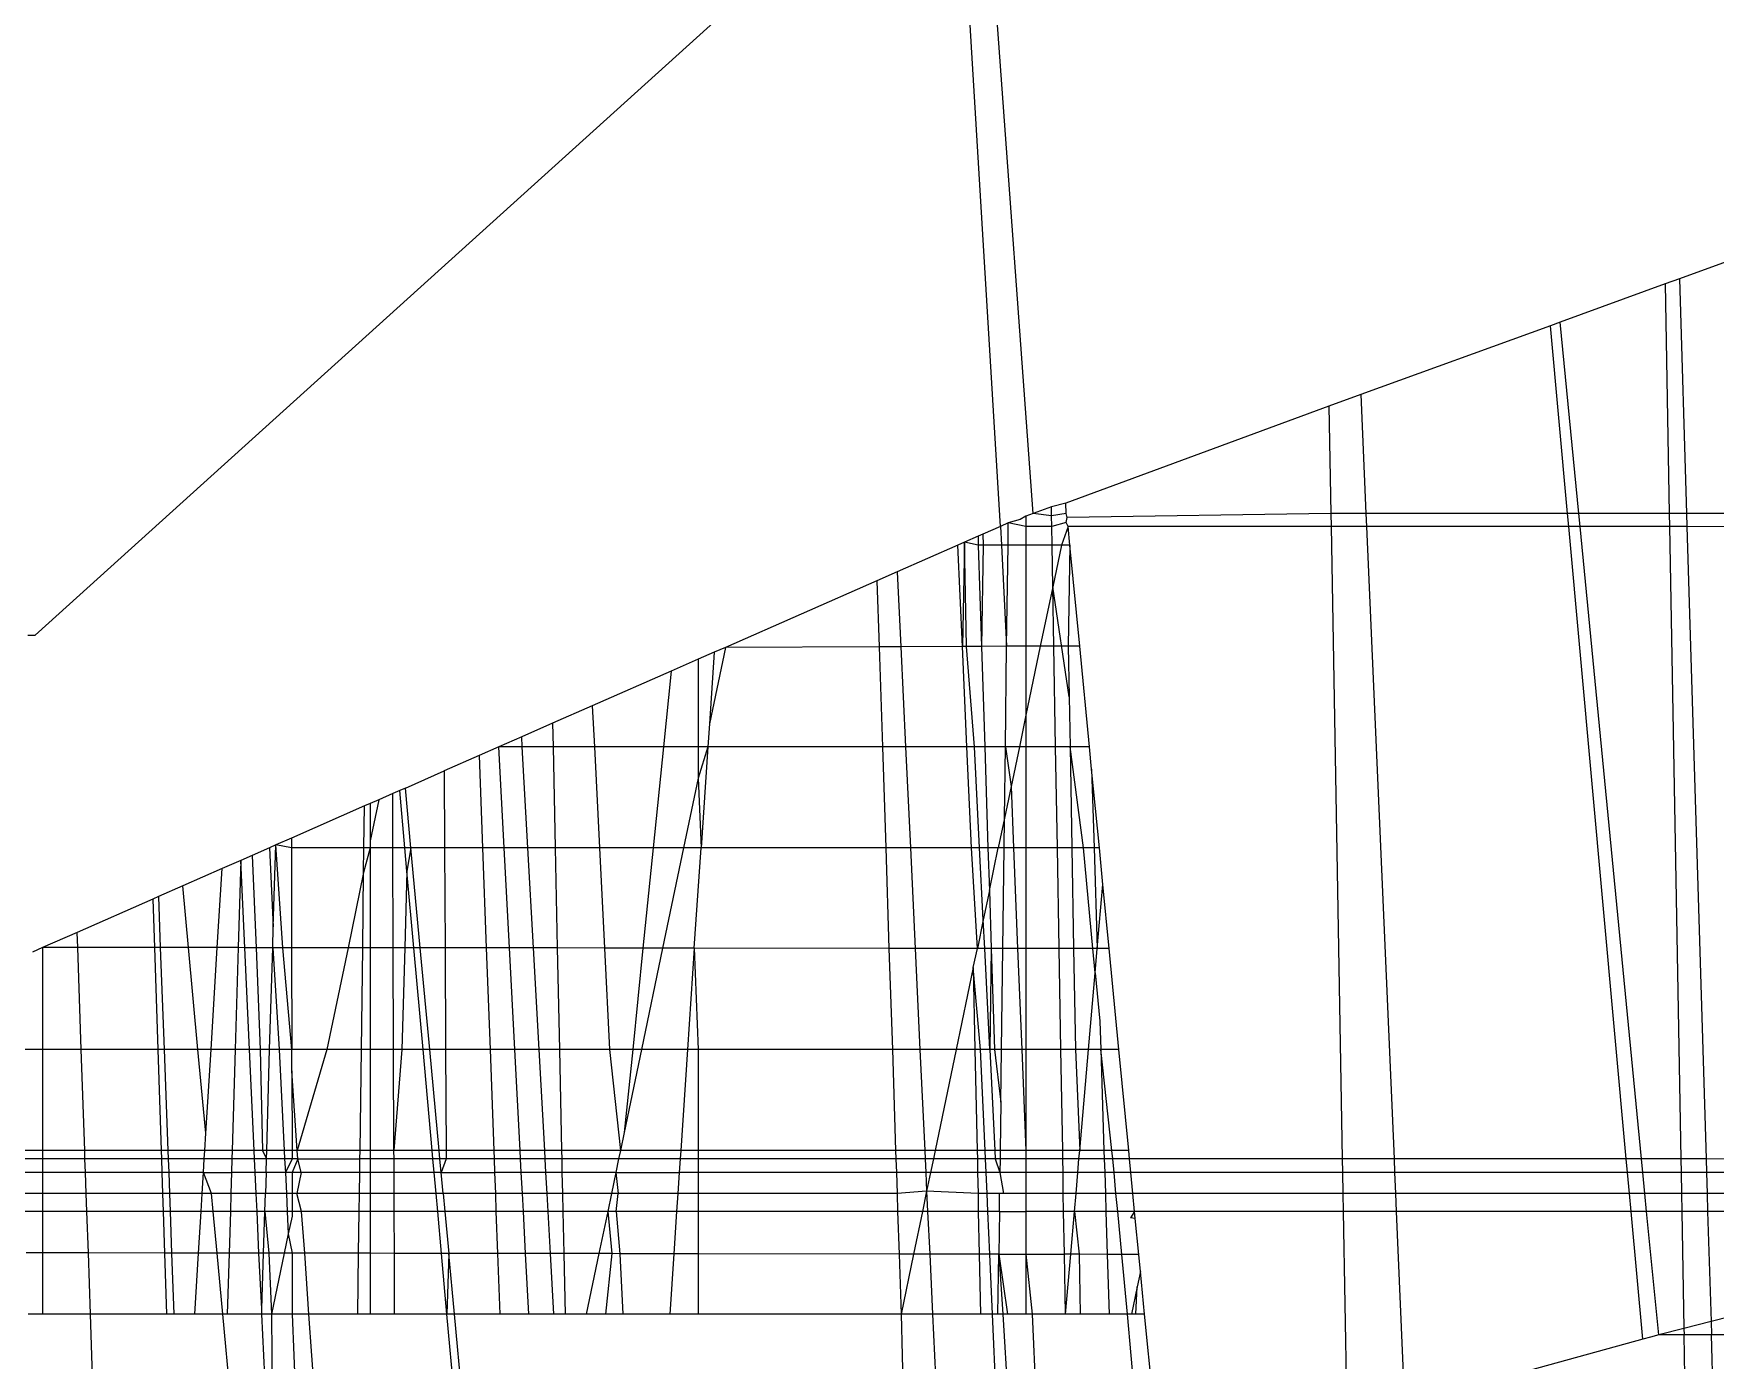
# Model space of a CAD drawing. Extents: x -24961 to 905641, y -154323 to 635957.
# Drawn here: x 437936.85 to 437947.3, y -143408.18 to -143399.94 of the extents above; entities that cross this region are included whole.
import ezdxf

# ---------------------------------------------------------------- set-up
doc = ezdxf.new("R2010")
doc.units = 0
doc.header["$LTSCALE"] = 1000
doc.header["$MEASUREMENT"] = 0

msp = doc.modelspace()

# ---------------------------------------------------------------- linework, layer by layer
for p, q in [((437943.061, -143402.924), (437941.863, -143386.573)), ((437942.858, -143403.004), (437941.863, -143386.573)), ((437936.862, -143403.679), (437942.319, -143398.748)), ((437948.738, -143400.862), (437947.075, -143401.466)), ((437946.986, -143401.498), (437946.334, -143401.735)), ((437947.075, -143401.466), (437946.986, -143401.498)), ((437946.986, -143401.498), (437947.012, -143402.924)), ((437947.075, -143401.466), (437947.119, -143402.924)), ((437946.334, -143401.735), (437946.274, -143401.757)), ((437946.45, -143402.924), (437946.334, -143401.735)), ((437946.274, -143401.757), (437945.095, -143402.185)), ((437946.38, -143402.924), (437946.274, -143401.757)), ((437944.897, -143402.257), (437943.264, -143402.86)), ((437945.095, -143402.185), (437944.897, -143402.257)), ((437944.897, -143402.257), (437944.909, -143402.924)), ((437945.095, -143402.185), (437945.127, -143402.924)), ((437943.174, -143402.883), (437943.061, -143402.924)), ((437943.264, -143402.86), (437943.174, -143402.883)), ((437943.175, -143402.937), (437943.174, -143402.883)), ((437943.265, -143402.924), (437943.264, -143402.86)), ((437942.906, -143402.982), (437942.858, -143403.004)), ((437942.905, -143403.12), (437942.906, -143402.982)), ((437942.979, -143402.96), (437942.906, -143402.982)), ((437943.016, -143403.004), (437942.906, -143402.982)), ((437943.016, -143402.94), (437942.979, -143402.96)), ((437943.061, -143402.924), (437943.016, -143402.94)), ((437943.016, -143402.94), (437943.016, -143403.004)), ((437943.175, -143402.937), (437943.061, -143402.924)), ((437943.265, -143402.924), (437943.175, -143402.937)), ((437943.176, -143403.004), (437943.175, -143402.937)), ((437943.266, -143402.979), (437943.176, -143403.004)), ((437943.272, -143402.948), (437943.265, -143402.924)), ((437943.266, -143402.979), (437943.272, -143402.948)), ((437943.278, -143403.004), (437943.266, -143402.979)), ((437944.909, -143402.924), (437943.272, -143402.948)), ((437944.909, -143402.924), (437944.911, -143403.004)), ((437945.127, -143402.924), (437944.909, -143402.924)), ((437946.38, -143402.924), (437945.127, -143402.924)), ((437945.127, -143402.924), (437945.131, -143403.004)), ((437946.387, -143403.004), (437946.38, -143402.924)), ((437946.45, -143402.924), (437946.38, -143402.924)), ((437946.458, -143403.004), (437946.45, -143402.924)), ((437947.012, -143402.924), (437946.45, -143402.924)), ((437947.119, -143402.924), (437947.012, -143402.924)), ((437947.012, -143402.924), (437947.013, -143403.004)), ((437950.807, -143402.924), (437947.119, -143402.924)), ((437947.119, -143402.924), (437947.121, -143403.004)), ((437942.634, -143403.102), (437942.593, -143403.12)), ((437942.634, -143403.102), (437942.621, -143403.749)), ((437942.718, -143403.065), (437942.634, -143403.102)), ((437942.72, -143403.12), (437942.634, -143403.102)), ((437942.647, -143403.749), (437942.634, -143403.102)), ((437942.748, -143403.052), (437942.718, -143403.065)), ((437942.718, -143403.065), (437942.72, -143403.12)), ((437942.858, -143403.004), (437942.748, -143403.052)), ((437942.748, -143403.052), (437942.75, -143403.12)), ((437942.858, -143403.004), (437942.863, -143403.12)), ((437943.176, -143403.004), (437943.016, -143403.004)), ((437943.016, -143403.004), (437943.016, -143403.12)), ((437943.178, -143403.12), (437943.176, -143403.004)), ((437943.278, -143403.004), (437943.236, -143403.12)), ((437944.911, -143403.004), (437943.278, -143403.004)), ((437943.289, -143403.12), (437943.278, -143403.004)), ((437944.911, -143403.004), (437944.981, -143406.932)), ((437945.131, -143403.004), (437944.911, -143403.004)), ((437945.131, -143403.004), (437945.302, -143406.932)), ((437946.387, -143403.004), (437945.131, -143403.004)), ((437946.745, -143406.932), (437946.387, -143403.004)), ((437946.458, -143403.004), (437946.387, -143403.004)), ((437946.84, -143406.932), (437946.458, -143403.004)), ((437947.013, -143403.004), (437946.458, -143403.004)), ((437947.013, -143403.004), (437947.084, -143406.932)), ((437947.121, -143403.004), (437947.013, -143403.004)), ((437947.121, -143403.004), (437947.24, -143406.932)), ((437951.575, -143403.04), (437947.121, -143403.004)), ((437942.593, -143403.12), (437942.216, -143403.286)), ((437942.621, -143403.749), (437942.593, -143403.12)), ((437942.75, -143403.12), (437942.72, -143403.12)), ((437942.72, -143403.12), (437942.74, -143403.749)), ((437942.75, -143403.12), (437942.74, -143403.749)), ((437942.863, -143403.12), (437942.75, -143403.12)), ((437942.905, -143403.12), (437942.863, -143403.12)), ((437942.863, -143403.12), (437942.896, -143403.748)), ((437942.896, -143403.748), (437942.905, -143403.12)), ((437943.016, -143403.12), (437942.905, -143403.12)), ((437943.178, -143403.12), (437943.016, -143403.12)), ((437943.016, -143403.12), (437943.016, -143403.748)), ((437943.236, -143403.12), (437943.178, -143403.12)), ((437943.182, -143403.378), (437943.178, -143403.12)), ((437943.236, -143403.12), (437943.182, -143403.378)), ((437943.289, -143403.12), (437943.236, -143403.12)), ((437943.289, -143403.12), (437943.279, -143403.747)), ((437943.35, -143403.747), (437943.289, -143403.12)), ((437942.216, -143403.286), (437942.09, -143403.341)), ((437942.216, -143403.286), (437942.239, -143403.751)), ((437942.09, -143403.341), (437941.149, -143403.755)), ((437942.09, -143403.341), (437942.104, -143403.751)), ((437943.182, -143403.378), (437943.105, -143403.748)), ((437943.189, -143403.747), (437943.182, -143403.378)), ((437943.285, -143404.062), (437943.182, -143403.378)), ((437936.817, -143403.679), (437936.862, -143403.679)), ((437940.98, -143403.829), (437940.812, -143403.903)), ((437941.08, -143403.785), (437940.98, -143403.829)), ((437940.98, -143403.829), (437940.98, -143404.373)), ((437941.149, -143403.755), (437941.05, -143404.229)), ((437941.08, -143403.785), (437941.05, -143404.229)), ((437941.149, -143403.755), (437941.08, -143403.785)), ((437942.104, -143403.751), (437941.149, -143403.755)), ((437942.239, -143403.751), (437942.104, -143403.751)), ((437942.104, -143403.751), (437942.124, -143404.373)), ((437942.621, -143403.749), (437942.239, -143403.751)), ((437942.239, -143403.751), (437942.268, -143404.373)), ((437942.647, -143403.749), (437942.621, -143403.749)), ((437942.649, -143404.373), (437942.621, -143403.749)), ((437942.74, -143403.749), (437942.647, -143403.749)), ((437942.697, -143404.373), (437942.647, -143403.749)), ((437942.896, -143403.748), (437942.74, -143403.749)), ((437942.74, -143403.749), (437942.76, -143404.373)), ((437942.888, -143404.373), (437942.896, -143403.748)), ((437943.016, -143403.748), (437942.896, -143403.748)), ((437943.105, -143403.748), (437943.016, -143403.748)), ((437943.016, -143403.748), (437943.016, -143404.176)), ((437943.105, -143403.748), (437943.016, -143404.176)), ((437943.189, -143403.747), (437943.105, -143403.748)), ((437943.279, -143403.747), (437943.189, -143403.747)), ((437943.2, -143404.373), (437943.189, -143403.747)), ((437943.35, -143403.747), (437943.279, -143403.747)), ((437943.279, -143403.747), (437943.285, -143404.062)), ((437943.411, -143404.373), (437943.35, -143403.747)), ((437940.812, -143403.903), (437940.322, -143404.118)), ((437940.812, -143403.903), (437940.764, -143404.373)), ((437940.322, -143404.118), (437940.076, -143404.226)), ((437940.322, -143404.118), (437940.335, -143404.373)), ((437943.285, -143404.062), (437943.29, -143404.373)), ((437940.076, -143404.226), (437939.884, -143404.311)), ((437940.076, -143404.226), (437940.079, -143404.373)), ((437941.05, -143404.229), (437941.04, -143404.373)), ((437943.016, -143404.176), (437942.975, -143404.373)), ((437943.016, -143404.176), (437943.016, -143404.373)), ((437939.884, -143404.311), (437939.742, -143404.373)), ((437939.887, -143404.373), (437939.884, -143404.311)), ((437939.619, -143404.427), (437939.403, -143404.522)), ((437939.742, -143404.373), (437939.619, -143404.427)), ((437939.619, -143404.427), (437939.64, -143405)), ((437939.887, -143404.373), (437939.742, -143404.373)), ((437939.775, -143405), (437939.742, -143404.373)), ((437940.079, -143404.373), (437939.887, -143404.373)), ((437939.922, -143405), (437939.887, -143404.373)), ((437940.335, -143404.373), (437940.079, -143404.373)), ((437940.079, -143404.373), (437940.092, -143405)), ((437940.764, -143404.373), (437940.335, -143404.373)), ((437940.335, -143404.373), (437940.367, -143405)), ((437940.764, -143404.373), (437940.701, -143405)), ((437940.98, -143404.373), (437940.764, -143404.373)), ((437941.04, -143404.373), (437940.98, -143404.373)), ((437941.04, -143404.373), (437940.98, -143404.567)), ((437940.98, -143404.373), (437940.98, -143404.567)), ((437941.04, -143404.373), (437940.998, -143405)), ((437942.124, -143404.373), (437941.04, -143404.373)), ((437942.124, -143404.373), (437942.145, -143405)), ((437942.268, -143404.373), (437942.124, -143404.373)), ((437942.649, -143404.373), (437942.268, -143404.373)), ((437942.268, -143404.373), (437942.298, -143405)), ((437942.697, -143404.373), (437942.649, -143404.373)), ((437942.677, -143405), (437942.649, -143404.373)), ((437942.728, -143405), (437942.697, -143404.373)), ((437942.76, -143404.373), (437942.697, -143404.373)), ((437942.76, -143404.373), (437942.78, -143405)), ((437942.888, -143404.373), (437942.76, -143404.373)), ((437942.882, -143404.816), (437942.888, -143404.373)), ((437942.888, -143404.373), (437942.924, -143404.619)), ((437942.975, -143404.373), (437942.888, -143404.373)), ((437942.975, -143404.373), (437942.924, -143404.619)), ((437943.016, -143404.373), (437942.975, -143404.373)), ((437943.2, -143404.373), (437943.016, -143404.373)), ((437943.016, -143404.373), (437943.016, -143405)), ((437943.211, -143405), (437943.2, -143404.373)), ((437943.29, -143404.373), (437943.2, -143404.373)), ((437943.411, -143404.373), (437943.29, -143404.373)), ((437943.29, -143404.373), (437943.301, -143405)), ((437943.373, -143405), (437943.29, -143404.373)), ((437943.424, -143404.512), (437943.411, -143404.373)), ((437939.161, -143404.629), (437939.403, -143404.522)), ((437939.403, -143404.522), (437939.405, -143405)), ((437940.98, -143404.567), (437940.889, -143405)), ((437940.98, -143404.567), (437940.998, -143405)), ((437943.424, -143404.512), (437943.44, -143405)), ((437943.472, -143405), (437943.424, -143404.512)), ((437939.083, -143404.663), (437938.997, -143404.701)), ((437939.126, -143404.644), (437939.083, -143404.663)), ((437939.084, -143405), (437939.083, -143404.663)), ((437939.161, -143404.629), (437939.126, -143404.644)), ((437939.158, -143405), (437939.126, -143404.644)), ((437939.196, -143405), (437939.161, -143404.629)), ((437942.924, -143404.619), (437942.882, -143404.816)), ((437942.924, -143404.619), (437942.939, -143405)), ((437938.908, -143404.74), (437938.453, -143404.94)), ((437938.904, -143405), (437938.908, -143404.74)), ((437938.943, -143404.724), (437938.908, -143404.74)), ((437938.997, -143404.701), (437938.943, -143404.724)), ((437938.997, -143404.701), (437938.943, -143404.957)), ((437938.943, -143404.724), (437938.943, -143404.957)), ((437942.882, -143404.816), (437942.844, -143405)), ((437942.88, -143405), (437942.882, -143404.816)), ((437938.356, -143404.982), (437938.317, -143405)), ((437938.341, -143405.491), (437938.356, -143404.982)), ((437938.453, -143404.94), (437938.356, -143404.982)), ((437938.453, -143405), (437938.356, -143404.982)), ((437938.401, -143405.621), (437938.356, -143404.982)), ((437938.453, -143404.94), (437938.453, -143405)), ((437938.943, -143404.957), (437938.943, -143405)), ((437938.139, -143405.078), (437938.023, -143405.129)), ((437938.139, -143405.078), (437938.123, -143405.62)), ((437938.209, -143405.047), (437938.139, -143405.078)), ((437938.164, -143405.621), (437938.139, -143405.078)), ((437938.317, -143405), (437938.209, -143405.047)), ((437938.209, -143405.047), (437938.234, -143405.621)), ((437938.317, -143405), (437938.341, -143405.491)), ((437938.904, -143405), (437938.453, -143405)), ((437938.453, -143405), (437938.454, -143405.621)), ((437938.902, -143405.154), (437938.904, -143405)), ((437938.943, -143405), (437938.902, -143405.154)), ((437938.943, -143405), (437938.904, -143405)), ((437939.084, -143405), (437938.943, -143405)), ((437938.943, -143405), (437938.943, -143405.621)), ((437939.086, -143405.621), (437939.084, -143405)), ((437939.158, -143405), (437939.084, -143405)), ((437939.171, -143405.145), (437939.158, -143405)), ((437939.196, -143405), (437939.158, -143405)), ((437939.196, -143405), (437939.171, -143405.145)), ((437939.254, -143405.622), (437939.196, -143405)), ((437939.405, -143405), (437939.196, -143405)), ((437939.405, -143405), (437939.408, -143405.622)), ((437939.64, -143405), (437939.405, -143405)), ((437939.64, -143405), (437939.663, -143405.622)), ((437939.775, -143405), (437939.64, -143405)), ((437939.808, -143405.622), (437939.775, -143405)), ((437939.922, -143405), (437939.775, -143405)), ((437939.957, -143405.622), (437939.922, -143405)), ((437940.092, -143405), (437939.922, -143405)), ((437940.092, -143405), (437940.105, -143405.622)), ((437940.367, -143405), (437940.092, -143405)), ((437940.367, -143405), (437940.398, -143405.623)), ((437940.701, -143405), (437940.367, -143405)), ((437940.701, -143405), (437940.637, -143405.623)), ((437940.889, -143405), (437940.701, -143405)), ((437940.889, -143405), (437940.759, -143405.623)), ((437940.998, -143405), (437940.889, -143405)), ((437940.956, -143405.623), (437940.998, -143405)), ((437942.145, -143405), (437940.998, -143405)), ((437942.145, -143405), (437942.165, -143405.625)), ((437942.298, -143405), (437942.145, -143405)), ((437942.298, -143405), (437942.328, -143405.625)), ((437942.677, -143405), (437942.298, -143405)), ((437942.714, -143405.625), (437942.677, -143405)), ((437942.728, -143405), (437942.677, -143405)), ((437942.751, -143405.448), (437942.728, -143405)), ((437942.78, -143405), (437942.728, -143405)), ((437942.78, -143405), (437942.789, -143405.266)), ((437942.844, -143405), (437942.78, -143405)), ((437942.789, -143405.266), (437942.844, -143405)), ((437942.88, -143405), (437942.844, -143405)), ((437942.872, -143405.625), (437942.88, -143405)), ((437942.939, -143405), (437942.88, -143405)), ((437942.939, -143405), (437942.964, -143405.625)), ((437943.016, -143405), (437942.939, -143405)), ((437943.016, -143405), (437943.016, -143405.625)), ((437943.211, -143405), (437943.016, -143405)), ((437943.222, -143405.626), (437943.211, -143405)), ((437943.301, -143405), (437943.211, -143405)), ((437943.301, -143405), (437943.312, -143405.626)), ((437943.373, -143405), (437943.301, -143405)), ((437943.432, -143405.626), (437943.373, -143405)), ((437943.44, -143405), (437943.373, -143405)), ((437943.44, -143405), (437943.459, -143405.626)), ((437943.472, -143405), (437943.44, -143405)), ((437943.494, -143405.227), (437943.472, -143405)), ((437938.023, -143405.129), (437937.778, -143405.236)), ((437937.993, -143405.62), (437938.023, -143405.129)), ((437938.902, -143405.154), (437938.805, -143405.621)), ((437938.896, -143405.621), (437938.902, -143405.154)), ((437939.171, -143405.145), (437939.158, -143405.622)), ((437939.214, -143405.622), (437939.171, -143405.145)), ((437937.778, -143405.236), (437937.628, -143405.303)), ((437937.814, -143405.62), (437937.778, -143405.236)), ((437942.789, -143405.266), (437942.751, -143405.448)), ((437942.789, -143405.266), (437942.8, -143405.625)), ((437943.459, -143405.626), (437943.494, -143405.227)), ((437943.532, -143405.626), (437943.494, -143405.227)), ((437937.592, -143405.318), (437937.123, -143405.525)), ((437937.628, -143405.303), (437937.592, -143405.318)), ((437937.592, -143405.318), (437937.602, -143405.62)), ((437937.628, -143405.303), (437937.639, -143405.62)), ((437938.337, -143405.621), (437938.341, -143405.491)), ((437942.751, -143405.448), (437942.714, -143405.625)), ((437942.76, -143405.625), (437942.751, -143405.448)), ((437937.123, -143405.525), (437936.907, -143405.619)), ((437937.126, -143405.619), (437937.123, -143405.525)), ((437936.907, -143405.619), (437936.845, -143405.647)), ((437936.907, -143405.619), (437936.907, -143406.252)), ((437937.126, -143405.619), (437936.907, -143405.619)), ((437937.148, -143406.252), (437937.126, -143405.619)), ((437937.602, -143405.62), (437937.126, -143405.619)), ((437937.602, -143405.62), (437937.623, -143406.252)), ((437937.639, -143405.62), (437937.602, -143405.62)), ((437937.639, -143405.62), (437937.663, -143406.252)), ((437937.814, -143405.62), (437937.639, -143405.62)), ((437937.873, -143406.252), (437937.814, -143405.62)), ((437937.993, -143405.62), (437937.814, -143405.62)), ((437937.954, -143406.252), (437937.993, -143405.62)), ((437938.123, -143405.62), (437937.993, -143405.62)), ((437938.123, -143405.62), (437938.104, -143406.252)), ((437938.164, -143405.621), (437938.123, -143405.62)), ((437938.234, -143405.621), (437938.164, -143405.621)), ((437938.194, -143406.252), (437938.164, -143405.621)), ((437938.234, -143405.621), (437938.26, -143406.252)), ((437938.337, -143405.621), (437938.234, -143405.621)), ((437938.318, -143406.252), (437938.337, -143405.621)), ((437938.401, -143405.621), (437938.337, -143405.621)), ((437938.337, -143405.621), (437938.378, -143406.252)), ((437938.455, -143406.252), (437938.401, -143405.621)), ((437938.454, -143405.621), (437938.401, -143405.621)), ((437938.454, -143405.621), (437938.455, -143406.252)), ((437938.805, -143405.621), (437938.454, -143405.621)), ((437938.805, -143405.621), (437938.673, -143406.252)), ((437938.896, -143405.621), (437938.805, -143405.621)), ((437938.888, -143406.252), (437938.896, -143405.621)), ((437938.943, -143405.621), (437938.896, -143405.621)), ((437938.943, -143405.621), (437938.943, -143406.252)), ((437939.086, -143405.621), (437938.943, -143405.621)), ((437939.088, -143406.252), (437939.086, -143405.621)), ((437939.158, -143405.622), (437939.086, -143405.621)), ((437939.158, -143405.622), (437939.14, -143406.252)), ((437939.214, -143405.622), (437939.158, -143405.622)), ((437939.271, -143406.252), (437939.214, -143405.622)), ((437939.254, -143405.622), (437939.214, -143405.622)), ((437939.313, -143406.252), (437939.254, -143405.622)), ((437939.408, -143405.622), (437939.254, -143405.622)), ((437939.408, -143405.622), (437939.411, -143406.252)), ((437939.663, -143405.622), (437939.408, -143405.622)), ((437939.663, -143405.622), (437939.687, -143406.252)), ((437939.808, -143405.622), (437939.663, -143405.622)), ((437939.841, -143406.252), (437939.808, -143405.622)), ((437939.957, -143405.622), (437939.808, -143405.622)), ((437939.992, -143406.252), (437939.957, -143405.622)), ((437940.105, -143405.622), (437939.957, -143405.622)), ((437940.105, -143405.622), (437940.118, -143406.252)), ((437940.398, -143405.623), (437940.105, -143405.622)), ((437940.398, -143405.623), (437940.429, -143406.252)), ((437940.637, -143405.623), (437940.398, -143405.623)), ((437940.637, -143405.623), (437940.573, -143406.252)), ((437940.759, -143405.623), (437940.628, -143406.252)), ((437940.759, -143405.623), (437940.637, -143405.623)), ((437940.956, -143405.623), (437940.759, -143405.623)), ((437940.956, -143405.623), (437940.914, -143406.252)), ((437940.956, -143405.623), (437940.98, -143406.252)), ((437942.165, -143405.625), (437940.956, -143405.623)), ((437942.165, -143405.625), (437942.186, -143406.252)), ((437942.328, -143405.625), (437942.165, -143405.625)), ((437942.328, -143405.625), (437942.357, -143406.252)), ((437942.714, -143405.625), (437942.328, -143405.625)), ((437942.689, -143405.744), (437942.714, -143405.625)), ((437942.76, -143405.625), (437942.714, -143405.625)), ((437942.791, -143406.252), (437942.76, -143405.625)), ((437942.8, -143405.625), (437942.76, -143405.625)), ((437942.8, -143405.625), (437942.791, -143406.252)), ((437942.8, -143405.625), (437942.82, -143406.252)), ((437942.872, -143405.625), (437942.8, -143405.625)), ((437942.864, -143406.252), (437942.872, -143405.625)), ((437942.964, -143405.625), (437942.872, -143405.625)), ((437942.964, -143405.625), (437942.99, -143406.252)), ((437943.016, -143405.625), (437942.964, -143405.625)), ((437943.016, -143405.625), (437943.016, -143406.252)), ((437943.222, -143405.626), (437943.016, -143405.625)), ((437943.233, -143406.252), (437943.222, -143405.626)), ((437943.312, -143405.626), (437943.222, -143405.626)), ((437943.312, -143405.626), (437943.323, -143406.252)), ((437943.432, -143405.626), (437943.312, -143405.626)), ((437943.446, -143405.776), (437943.432, -143405.626)), ((437943.459, -143405.626), (437943.432, -143405.626)), ((437943.446, -143405.776), (437943.459, -143405.626)), ((437943.532, -143405.626), (437943.459, -143405.626)), ((437943.593, -143406.252), (437943.532, -143405.626)), ((437942.689, -143405.744), (437942.583, -143406.252)), ((437942.734, -143406.252), (437942.689, -143405.744)), ((437942.689, -143405.744), (437942.699, -143406.252)), ((437943.405, -143406.252), (437943.446, -143405.776)), ((437943.446, -143405.776), (437943.474, -143406.077)), ((437943.474, -143406.077), (437943.48, -143406.252)), ((437936.907, -143406.252), (437936.761, -143406.252)), ((437936.907, -143406.252), (437936.907, -143406.879)), ((437937.148, -143406.252), (437936.907, -143406.252)), ((437937.17, -143406.879), (437937.148, -143406.252)), ((437937.623, -143406.252), (437937.148, -143406.252)), ((437937.623, -143406.252), (437937.644, -143406.879)), ((437937.663, -143406.252), (437937.623, -143406.252)), ((437937.663, -143406.252), (437937.686, -143406.879)), ((437937.873, -143406.252), (437937.663, -143406.252)), ((437937.922, -143406.772), (437937.873, -143406.252)), ((437937.954, -143406.252), (437937.873, -143406.252)), ((437937.922, -143406.772), (437937.954, -143406.252)), ((437938.104, -143406.252), (437937.954, -143406.252)), ((437938.104, -143406.252), (437938.086, -143406.879)), ((437938.194, -143406.252), (437938.104, -143406.252)), ((437938.222, -143406.879), (437938.194, -143406.252)), ((437938.26, -143406.252), (437938.194, -143406.252)), ((437938.26, -143406.252), (437938.274, -143406.879)), ((437938.318, -143406.252), (437938.26, -143406.252)), ((437938.3, -143406.879), (437938.318, -143406.252)), ((437938.378, -143406.252), (437938.318, -143406.252)), ((437938.378, -143406.252), (437938.409, -143406.879)), ((437938.455, -143406.252), (437938.378, -143406.252)), ((437938.456, -143406.386), (437938.455, -143406.252)), ((437938.673, -143406.252), (437938.455, -143406.252)), ((437938.673, -143406.252), (437938.49, -143406.879)), ((437938.888, -143406.252), (437938.673, -143406.252)), ((437938.88, -143406.879), (437938.888, -143406.252)), ((437938.943, -143406.252), (437938.888, -143406.252)), ((437938.943, -143406.252), (437938.943, -143406.879)), ((437939.088, -143406.252), (437938.943, -143406.252)), ((437939.09, -143406.879), (437939.088, -143406.252)), ((437939.14, -143406.252), (437939.088, -143406.252)), ((437939.14, -143406.252), (437939.09, -143406.879)), ((437939.271, -143406.252), (437939.14, -143406.252)), ((437939.328, -143406.879), (437939.271, -143406.252)), ((437939.313, -143406.252), (437939.271, -143406.252)), ((437939.371, -143406.879), (437939.313, -143406.252)), ((437939.411, -143406.252), (437939.313, -143406.252)), ((437939.411, -143406.252), (437939.415, -143406.879)), ((437939.687, -143406.252), (437939.411, -143406.252)), ((437939.687, -143406.252), (437939.71, -143406.879)), ((437939.841, -143406.252), (437939.687, -143406.252)), ((437939.874, -143406.879), (437939.841, -143406.252)), ((437939.992, -143406.252), (437939.841, -143406.252)), ((437940.027, -143406.879), (437939.992, -143406.252)), ((437940.118, -143406.252), (437939.992, -143406.252)), ((437940.118, -143406.252), (437940.131, -143406.879)), ((437940.429, -143406.252), (437940.118, -143406.252)), ((437940.429, -143406.252), (437940.497, -143406.879)), ((437940.573, -143406.252), (437940.429, -143406.252)), ((437940.573, -143406.252), (437940.52, -143406.769)), ((437940.628, -143406.252), (437940.52, -143406.769)), ((437940.628, -143406.252), (437940.573, -143406.252)), ((437940.914, -143406.252), (437940.628, -143406.252)), ((437940.914, -143406.252), (437940.872, -143406.879)), ((437940.98, -143406.252), (437940.914, -143406.252)), ((437940.98, -143406.252), (437940.98, -143406.879)), ((437942.186, -143406.252), (437940.98, -143406.252)), ((437942.186, -143406.252), (437942.206, -143406.879)), ((437942.357, -143406.252), (437942.186, -143406.252)), ((437942.357, -143406.252), (437942.387, -143406.879)), ((437942.583, -143406.252), (437942.357, -143406.252)), ((437942.583, -143406.252), (437942.452, -143406.879)), ((437942.699, -143406.252), (437942.583, -143406.252)), ((437942.699, -143406.252), (437942.713, -143406.879)), ((437942.734, -143406.252), (437942.699, -143406.252)), ((437942.762, -143406.879), (437942.734, -143406.252)), ((437942.791, -143406.252), (437942.734, -143406.252)), ((437942.791, -143406.252), (437942.822, -143406.879)), ((437942.82, -143406.252), (437942.791, -143406.252)), ((437942.82, -143406.252), (437942.859, -143406.58)), ((437942.864, -143406.252), (437942.82, -143406.252)), ((437942.859, -143406.58), (437942.864, -143406.252)), ((437942.99, -143406.252), (437942.864, -143406.252)), ((437942.99, -143406.252), (437943.016, -143406.879)), ((437943.016, -143406.252), (437942.99, -143406.252)), ((437943.016, -143406.252), (437943.016, -143406.879)), ((437943.233, -143406.252), (437943.016, -143406.252)), ((437943.244, -143406.879), (437943.233, -143406.252)), ((437943.323, -143406.252), (437943.233, -143406.252)), ((437943.323, -143406.252), (437943.35, -143406.879)), ((437943.405, -143406.252), (437943.323, -143406.252)), ((437943.35, -143406.879), (437943.405, -143406.252)), ((437943.48, -143406.252), (437943.405, -143406.252)), ((437943.48, -143406.252), (437943.5, -143406.879)), ((437943.55, -143406.879), (437943.48, -143406.252)), ((437943.593, -143406.252), (437943.48, -143406.252)), ((437943.654, -143406.879), (437943.593, -143406.252)), ((437938.456, -143406.386), (437938.457, -143406.879)), ((437938.49, -143406.879), (437938.456, -143406.386)), ((437942.859, -143406.58), (437942.856, -143406.879)), ((437937.915, -143406.879), (437937.922, -143406.772)), ((437940.52, -143406.769), (437940.497, -143406.879)), ((437936.907, -143406.879), (437936.783, -143406.879)), ((437936.907, -143406.932), (437936.785, -143406.932)), ((437936.907, -143406.879), (437936.907, -143406.932)), ((437937.17, -143406.879), (437936.907, -143406.879)), ((437936.907, -143406.932), (437936.907, -143407.016)), ((437937.171, -143406.932), (437936.907, -143406.932)), ((437937.171, -143406.932), (437937.17, -143406.879)), ((437937.644, -143406.879), (437937.17, -143406.879)), ((437937.174, -143407.016), (437937.171, -143406.932)), ((437937.646, -143406.932), (437937.171, -143406.932)), ((437937.644, -143406.879), (437937.646, -143406.932)), ((437937.686, -143406.879), (437937.644, -143406.879)), ((437937.646, -143406.932), (437937.649, -143407.016)), ((437937.688, -143406.932), (437937.646, -143406.932)), ((437937.686, -143406.879), (437937.688, -143406.932)), ((437937.915, -143406.879), (437937.686, -143406.879)), ((437937.688, -143406.932), (437937.691, -143407.016)), ((437937.912, -143406.932), (437937.688, -143406.932)), ((437937.907, -143407.016), (437937.912, -143406.932)), ((437937.912, -143406.932), (437937.915, -143406.879)), ((437938.084, -143406.932), (437937.912, -143406.932)), ((437938.086, -143406.879), (437937.915, -143406.879)), ((437938.084, -143406.932), (437938.081, -143407.016)), ((437938.086, -143406.879), (437938.084, -143406.932)), ((437938.225, -143406.932), (437938.084, -143406.932)), ((437938.222, -143406.879), (437938.086, -143406.879)), ((437938.225, -143406.932), (437938.222, -143406.879)), ((437938.274, -143406.879), (437938.222, -143406.879)), ((437938.229, -143407.016), (437938.225, -143406.932)), ((437938.298, -143406.932), (437938.225, -143406.932)), ((437938.274, -143406.879), (437938.298, -143406.932)), ((437938.3, -143406.879), (437938.274, -143406.879)), ((437938.296, -143407.016), (437938.298, -143406.932)), ((437938.298, -143406.932), (437938.3, -143406.879)), ((437938.411, -143406.932), (437938.298, -143406.932)), ((437938.409, -143406.879), (437938.3, -143406.879)), ((437938.409, -143406.879), (437938.411, -143406.932)), ((437938.457, -143406.879), (437938.409, -143406.879)), ((437938.411, -143406.932), (437938.416, -143407.016)), ((437938.457, -143406.932), (437938.411, -143406.932)), ((437938.457, -143406.932), (437938.416, -143407.016)), ((437938.457, -143406.879), (437938.457, -143406.932)), ((437938.49, -143406.879), (437938.457, -143406.879)), ((437938.494, -143406.932), (437938.457, -143407.016)), ((437938.494, -143406.932), (437938.457, -143406.932)), ((437938.494, -143406.932), (437938.49, -143406.879)), ((437938.88, -143406.879), (437938.49, -143406.879)), ((437938.514, -143407.016), (437938.494, -143406.932)), ((437938.494, -143406.932), (437938.879, -143406.932)), ((437938.878, -143407.016), (437938.879, -143406.932)), ((437938.879, -143406.932), (437938.88, -143406.879)), ((437938.943, -143406.932), (437938.879, -143406.932)), ((437938.943, -143406.879), (437938.88, -143406.879)), ((437938.943, -143406.879), (437938.943, -143406.932)), ((437939.09, -143406.879), (437938.943, -143406.879)), ((437938.943, -143406.932), (437938.943, -143407.016)), ((437939.091, -143406.932), (437938.943, -143406.932)), ((437939.091, -143406.932), (437939.09, -143406.879)), ((437939.328, -143406.879), (437939.09, -143406.879)), ((437939.091, -143407.016), (437939.091, -143406.932)), ((437939.332, -143406.932), (437939.091, -143406.932)), ((437939.332, -143406.932), (437939.328, -143406.879)), ((437939.371, -143406.879), (437939.328, -143406.879)), ((437939.34, -143407.016), (437939.332, -143406.932)), ((437939.376, -143406.932), (437939.332, -143406.932)), ((437939.376, -143406.932), (437939.371, -143406.879)), ((437939.415, -143406.879), (437939.371, -143406.879)), ((437939.384, -143407.016), (437939.376, -143406.932)), ((437939.415, -143406.932), (437939.376, -143406.932)), ((437939.415, -143406.932), (437939.384, -143407.016)), ((437939.415, -143406.879), (437939.415, -143406.932)), ((437939.71, -143406.879), (437939.415, -143406.879)), ((437939.712, -143406.932), (437939.415, -143406.932)), ((437939.71, -143406.879), (437939.712, -143406.932)), ((437939.874, -143406.879), (437939.71, -143406.879)), ((437939.712, -143406.932), (437939.715, -143407.016)), ((437939.877, -143406.932), (437939.712, -143406.932)), ((437939.877, -143406.932), (437939.874, -143406.879)), ((437940.027, -143406.879), (437939.874, -143406.879)), ((437939.881, -143407.016), (437939.877, -143406.932)), ((437940.03, -143406.932), (437939.877, -143406.932)), ((437940.03, -143406.932), (437940.027, -143406.879)), ((437940.131, -143406.879), (437940.027, -143406.879)), ((437940.034, -143407.016), (437940.03, -143406.932)), ((437940.133, -143406.932), (437940.03, -143406.932)), ((437940.131, -143406.879), (437940.133, -143406.932)), ((437940.497, -143406.879), (437940.131, -143406.879)), ((437940.133, -143406.932), (437940.134, -143407.016)), ((437940.486, -143406.932), (437940.133, -143406.932)), ((437940.486, -143406.932), (437940.469, -143407.016)), ((437940.497, -143406.879), (437940.486, -143406.932)), ((437940.868, -143406.932), (437940.486, -143406.932)), ((437940.872, -143406.879), (437940.497, -143406.879)), ((437940.868, -143406.932), (437940.862, -143407.016)), ((437940.872, -143406.879), (437940.868, -143406.932)), ((437940.98, -143406.932), (437940.868, -143406.932)), ((437940.98, -143406.879), (437940.872, -143406.879)), ((437940.98, -143406.879), (437940.98, -143406.932)), ((437942.206, -143406.879), (437940.98, -143406.879)), ((437940.98, -143406.932), (437940.98, -143407.016)), ((437942.208, -143406.932), (437940.98, -143406.932)), ((437942.206, -143406.879), (437942.208, -143406.932)), ((437942.387, -143406.879), (437942.206, -143406.879)), ((437942.208, -143406.932), (437942.211, -143407.016)), ((437942.39, -143406.932), (437942.208, -143406.932)), ((437942.387, -143406.879), (437942.39, -143406.932)), ((437942.452, -143406.879), (437942.387, -143406.879)), ((437942.39, -143406.932), (437942.394, -143407.016)), ((437942.441, -143406.932), (437942.39, -143406.932)), ((437942.441, -143406.932), (437942.423, -143407.016)), ((437942.452, -143406.879), (437942.441, -143406.932)), ((437942.714, -143406.932), (437942.441, -143406.932)), ((437942.713, -143406.879), (437942.452, -143406.879)), ((437942.713, -143406.879), (437942.714, -143406.932)), ((437942.762, -143406.879), (437942.713, -143406.879)), ((437942.714, -143406.932), (437942.715, -143407.016)), ((437942.764, -143406.932), (437942.714, -143406.932)), ((437942.764, -143406.932), (437942.762, -143406.879)), ((437942.822, -143406.879), (437942.762, -143406.879)), ((437942.768, -143407.016), (437942.764, -143406.932)), ((437942.825, -143406.932), (437942.764, -143406.932)), ((437942.822, -143406.879), (437942.825, -143406.932)), ((437942.856, -143406.879), (437942.822, -143406.879)), ((437942.825, -143406.932), (437942.854, -143407.016)), ((437942.855, -143406.932), (437942.825, -143406.932)), ((437942.855, -143406.932), (437942.854, -143407.016)), ((437942.856, -143406.879), (437942.855, -143406.932)), ((437943.016, -143406.932), (437942.855, -143406.932)), ((437943.016, -143406.879), (437942.856, -143406.879)), ((437943.016, -143406.879), (437943.016, -143406.932)), ((437943.244, -143406.879), (437943.016, -143406.879)), ((437943.016, -143406.932), (437943.016, -143407.016)), ((437943.245, -143406.932), (437943.016, -143406.932)), ((437943.245, -143406.932), (437943.244, -143406.879)), ((437943.35, -143406.879), (437943.244, -143406.879)), ((437943.246, -143407.016), (437943.245, -143406.932)), ((437943.345, -143406.932), (437943.245, -143406.932)), ((437943.338, -143407.016), (437943.345, -143406.932)), ((437943.345, -143406.932), (437943.35, -143406.879)), ((437943.502, -143406.932), (437943.345, -143406.932)), ((437943.5, -143406.879), (437943.35, -143406.879)), ((437943.5, -143406.879), (437943.502, -143406.932)), ((437943.55, -143406.879), (437943.5, -143406.879)), ((437943.502, -143406.932), (437943.505, -143407.016)), ((437943.555, -143406.932), (437943.502, -143406.932)), ((437943.555, -143406.932), (437943.55, -143406.879)), ((437943.654, -143406.879), (437943.55, -143406.879)), ((437943.563, -143407.016), (437943.555, -143406.932)), ((437943.659, -143406.932), (437943.555, -143406.932)), ((437943.659, -143406.932), (437943.654, -143406.879)), ((437943.668, -143407.016), (437943.659, -143406.932)), ((437944.981, -143406.932), (437943.659, -143406.932)), ((437944.981, -143406.932), (437944.983, -143407.016)), ((437945.302, -143406.932), (437944.981, -143406.932)), ((437945.302, -143406.932), (437945.306, -143407.016)), ((437946.745, -143406.932), (437945.302, -143406.932)), ((437946.753, -143407.016), (437946.745, -143406.932)), ((437946.84, -143406.932), (437946.745, -143406.932)), ((437946.848, -143407.016), (437946.84, -143406.932)), ((437947.084, -143406.932), (437946.84, -143406.932)), ((437947.084, -143406.932), (437947.085, -143407.016)), ((437947.24, -143406.932), (437947.084, -143406.932)), ((437947.24, -143406.932), (437947.243, -143407.016)), ((437951.096, -143406.948), (437947.24, -143406.932)), ((437936.907, -143407.016), (437936.788, -143407.016)), ((437936.907, -143407.016), (437936.907, -143407.147)), ((437937.174, -143407.016), (437936.907, -143407.016)), ((437937.179, -143407.147), (437937.174, -143407.016)), ((437937.649, -143407.016), (437937.174, -143407.016)), ((437937.649, -143407.016), (437937.653, -143407.147)), ((437937.691, -143407.016), (437937.649, -143407.016)), ((437937.691, -143407.016), (437937.696, -143407.147)), ((437937.907, -143407.016), (437937.691, -143407.016)), ((437937.899, -143407.147), (437937.907, -143407.016)), ((437937.957, -143407.147), (437937.907, -143407.016)), ((437937.907, -143407.016), (437938.081, -143407.016)), ((437938.081, -143407.016), (437938.078, -143407.147)), ((437938.229, -143407.016), (437938.081, -143407.016)), ((437938.235, -143407.147), (437938.229, -143407.016)), ((437938.296, -143407.016), (437938.229, -143407.016)), ((437938.296, -143407.016), (437938.292, -143407.147)), ((437938.416, -143407.016), (437938.296, -143407.016)), ((437938.416, -143407.016), (437938.422, -143407.147)), ((437938.457, -143407.016), (437938.416, -143407.016)), ((437938.457, -143407.016), (437938.457, -143407.147)), ((437938.514, -143407.016), (437938.457, -143407.016)), ((437938.514, -143407.016), (437938.486, -143407.147)), ((437938.878, -143407.016), (437938.514, -143407.016)), ((437938.876, -143407.147), (437938.878, -143407.016)), ((437938.943, -143407.016), (437938.878, -143407.016)), ((437938.943, -143407.016), (437938.943, -143407.147)), ((437939.091, -143407.016), (437938.943, -143407.016)), ((437939.091, -143407.147), (437939.091, -143407.016)), ((437939.34, -143407.016), (437939.091, -143407.016)), ((437939.352, -143407.147), (437939.34, -143407.016)), ((437939.384, -143407.016), (437939.34, -143407.016)), ((437939.396, -143407.147), (437939.384, -143407.016)), ((437939.384, -143407.016), (437939.715, -143407.016)), ((437939.715, -143407.016), (437939.72, -143407.147)), ((437939.881, -143407.016), (437939.715, -143407.016)), ((437939.888, -143407.147), (437939.881, -143407.016)), ((437940.034, -143407.016), (437939.881, -143407.016)), ((437940.042, -143407.147), (437940.034, -143407.016)), ((437940.134, -143407.016), (437940.034, -143407.016)), ((437940.134, -143407.016), (437940.137, -143407.147)), ((437940.469, -143407.016), (437940.134, -143407.016)), ((437940.469, -143407.016), (437940.441, -143407.147)), ((437940.469, -143407.016), (437940.482, -143407.147)), ((437940.469, -143407.016), (437940.862, -143407.016)), ((437940.862, -143407.016), (437940.853, -143407.147)), ((437940.98, -143407.016), (437940.862, -143407.016)), ((437940.98, -143407.016), (437940.98, -143407.147)), ((437942.211, -143407.016), (437940.98, -143407.016)), ((437942.211, -143407.016), (437942.215, -143407.147)), ((437942.394, -143407.016), (437942.211, -143407.016)), ((437942.394, -143407.016), (437942.399, -143407.133)), ((437942.423, -143407.016), (437942.394, -143407.016)), ((437942.423, -143407.016), (437942.399, -143407.133)), ((437942.715, -143407.016), (437942.423, -143407.016)), ((437942.715, -143407.016), (437942.718, -143407.147)), ((437942.768, -143407.016), (437942.715, -143407.016)), ((437942.774, -143407.147), (437942.768, -143407.016)), ((437942.854, -143407.016), (437942.768, -143407.016)), ((437942.854, -143407.016), (437942.877, -143407.147)), ((437943.016, -143407.016), (437942.854, -143407.016)), ((437943.016, -143407.016), (437943.016, -143407.147)), ((437943.246, -143407.016), (437943.016, -143407.016)), ((437943.248, -143407.147), (437943.246, -143407.016)), ((437943.338, -143407.016), (437943.246, -143407.016)), ((437943.327, -143407.147), (437943.338, -143407.016)), ((437943.505, -143407.016), (437943.338, -143407.016)), ((437943.505, -143407.016), (437943.509, -143407.147)), ((437943.563, -143407.016), (437943.505, -143407.016)), ((437943.575, -143407.147), (437943.563, -143407.016)), ((437943.668, -143407.016), (437943.563, -143407.016)), ((437943.68, -143407.147), (437943.668, -143407.016)), ((437944.983, -143407.016), (437943.668, -143407.016)), ((437944.983, -143407.016), (437944.985, -143407.147)), ((437945.306, -143407.016), (437944.983, -143407.016)), ((437945.306, -143407.016), (437945.311, -143407.147)), ((437946.753, -143407.016), (437945.306, -143407.016)), ((437946.765, -143407.147), (437946.753, -143407.016)), ((437946.848, -143407.016), (437946.753, -143407.016)), ((437946.86, -143407.147), (437946.848, -143407.016)), ((437947.085, -143407.016), (437946.848, -143407.016)), ((437947.085, -143407.016), (437947.088, -143407.147)), ((437947.243, -143407.016), (437947.085, -143407.016)), ((437947.243, -143407.016), (437947.247, -143407.147)), ((437950.865, -143407.016), (437947.243, -143407.016)), ((437936.907, -143407.147), (437936.793, -143407.147)), ((437936.907, -143407.147), (437936.907, -143407.258)), ((437937.179, -143407.147), (437936.907, -143407.147)), ((437937.183, -143407.258), (437937.179, -143407.147)), ((437937.653, -143407.147), (437937.179, -143407.147)), ((437937.653, -143407.147), (437937.657, -143407.258)), ((437937.696, -143407.147), (437937.653, -143407.147)), ((437937.696, -143407.147), (437937.7, -143407.258)), ((437937.899, -143407.147), (437937.696, -143407.147)), ((437937.892, -143407.258), (437937.899, -143407.147)), ((437937.957, -143407.147), (437937.899, -143407.147)), ((437937.967, -143407.258), (437937.957, -143407.147)), ((437938.078, -143407.147), (437937.957, -143407.147)), ((437938.078, -143407.147), (437938.074, -143407.258)), ((437938.235, -143407.147), (437938.078, -143407.147)), ((437938.24, -143407.258), (437938.235, -143407.147)), ((437938.292, -143407.147), (437938.235, -143407.147)), ((437938.288, -143407.258), (437938.292, -143407.147)), ((437938.422, -143407.147), (437938.292, -143407.147)), ((437938.422, -143407.147), (437938.427, -143407.258)), ((437938.457, -143407.147), (437938.422, -143407.147)), ((437938.457, -143407.147), (437938.457, -143407.258)), ((437938.486, -143407.147), (437938.457, -143407.147)), ((437938.517, -143407.258), (437938.486, -143407.147)), ((437938.876, -143407.147), (437938.486, -143407.147)), ((437938.875, -143407.258), (437938.876, -143407.147)), ((437938.943, -143407.147), (437938.876, -143407.147)), ((437938.943, -143407.147), (437938.943, -143407.258)), ((437939.091, -143407.147), (437938.943, -143407.147)), ((437939.092, -143407.258), (437939.091, -143407.147)), ((437939.352, -143407.147), (437939.091, -143407.147)), ((437939.362, -143407.258), (437939.352, -143407.147)), ((437939.396, -143407.147), (437939.352, -143407.147)), ((437939.396, -143407.147), (437939.407, -143407.258)), ((437939.72, -143407.147), (437939.396, -143407.147)), ((437939.72, -143407.147), (437939.724, -143407.258)), ((437939.888, -143407.147), (437939.72, -143407.147)), ((437939.894, -143407.258), (437939.888, -143407.147)), ((437940.042, -143407.147), (437939.888, -143407.147)), ((437940.048, -143407.258), (437940.042, -143407.147)), ((437940.137, -143407.147), (437940.042, -143407.147)), ((437940.137, -143407.147), (437940.139, -143407.258)), ((437940.441, -143407.147), (437940.137, -143407.147)), ((437940.441, -143407.147), (437940.418, -143407.258)), ((437940.482, -143407.147), (437940.441, -143407.147)), ((437940.47, -143407.258), (437940.482, -143407.147)), ((437940.853, -143407.147), (437940.482, -143407.147)), ((437940.853, -143407.147), (437940.846, -143407.258)), ((437940.98, -143407.147), (437940.853, -143407.147)), ((437940.98, -143407.147), (437940.98, -143407.258)), ((437942.215, -143407.147), (437940.98, -143407.147)), ((437942.399, -143407.133), (437942.215, -143407.147)), ((437942.215, -143407.147), (437942.219, -143407.258)), ((437942.399, -143407.133), (437942.373, -143407.258)), ((437942.399, -143407.133), (437942.405, -143407.258)), ((437942.718, -143407.147), (437942.399, -143407.133)), ((437942.718, -143407.147), (437942.72, -143407.258)), ((437942.774, -143407.147), (437942.718, -143407.147)), ((437942.779, -143407.258), (437942.774, -143407.147)), ((437942.852, -143407.147), (437942.774, -143407.147)), ((437942.851, -143407.258), (437942.852, -143407.147)), ((437942.877, -143407.147), (437942.852, -143407.147)), ((437943.016, -143407.147), (437942.877, -143407.147)), ((437943.016, -143407.147), (437943.016, -143407.258)), ((437943.248, -143407.147), (437943.016, -143407.147)), ((437943.25, -143407.258), (437943.248, -143407.147)), ((437943.327, -143407.147), (437943.248, -143407.147)), ((437943.317, -143407.258), (437943.327, -143407.147)), ((437943.509, -143407.147), (437943.327, -143407.147)), ((437943.509, -143407.147), (437943.512, -143407.258)), ((437943.575, -143407.147), (437943.509, -143407.147)), ((437943.586, -143407.258), (437943.575, -143407.147)), ((437943.68, -143407.147), (437943.575, -143407.147)), ((437944.985, -143407.147), (437943.68, -143407.147)), ((437943.691, -143407.258), (437943.68, -143407.147)), ((437944.985, -143407.147), (437944.987, -143407.258)), ((437945.311, -143407.147), (437944.985, -143407.147)), ((437945.311, -143407.147), (437945.316, -143407.258)), ((437946.765, -143407.147), (437945.311, -143407.147)), ((437946.775, -143407.258), (437946.765, -143407.147)), ((437946.86, -143407.147), (437946.765, -143407.147)), ((437946.871, -143407.258), (437946.86, -143407.147)), ((437947.088, -143407.147), (437946.86, -143407.147)), ((437947.088, -143407.147), (437947.09, -143407.258)), ((437947.247, -143407.147), (437947.088, -143407.147)), ((437947.247, -143407.147), (437947.25, -143407.258)), ((437950.357, -143407.147), (437947.247, -143407.147)), ((437936.907, -143407.258), (437936.796, -143407.258)), ((437936.907, -143407.258), (437936.907, -143407.516)), ((437937.183, -143407.258), (437936.907, -143407.258)), ((437937.192, -143407.516), (437937.183, -143407.258)), ((437937.657, -143407.258), (437937.183, -143407.258)), ((437937.657, -143407.258), (437937.665, -143407.517)), ((437937.7, -143407.258), (437937.657, -143407.258)), ((437937.7, -143407.258), (437937.709, -143407.517)), ((437937.892, -143407.258), (437937.7, -143407.258)), ((437937.876, -143407.517), (437937.892, -143407.258)), ((437937.967, -143407.258), (437937.892, -143407.258)), ((437937.992, -143407.517), (437937.967, -143407.258)), ((437938.074, -143407.258), (437937.967, -143407.258)), ((437938.074, -143407.258), (437938.067, -143407.517)), ((437938.24, -143407.258), (437938.074, -143407.258)), ((437938.252, -143407.517), (437938.24, -143407.258)), ((437938.288, -143407.258), (437938.24, -143407.258)), ((437938.281, -143407.517), (437938.288, -143407.258)), ((437938.288, -143407.258), (437938.314, -143407.518)), ((437938.427, -143407.258), (437938.288, -143407.258)), ((437938.427, -143407.258), (437938.434, -143407.398)), ((437938.457, -143407.258), (437938.427, -143407.258)), ((437938.457, -143407.258), (437938.457, -143407.287)), ((437938.517, -143407.258), (437938.457, -143407.258)), ((437938.536, -143407.518), (437938.517, -143407.258)), ((437938.875, -143407.258), (437938.517, -143407.258)), ((437938.871, -143407.518), (437938.875, -143407.258)), ((437938.943, -143407.258), (437938.875, -143407.258)), ((437938.943, -143407.258), (437938.943, -143407.518)), ((437939.092, -143407.258), (437938.943, -143407.258)), ((437939.093, -143407.519), (437939.092, -143407.258)), ((437939.362, -143407.258), (437939.092, -143407.258)), ((437939.385, -143407.519), (437939.362, -143407.258)), ((437939.407, -143407.258), (437939.362, -143407.258)), ((437939.724, -143407.258), (437939.407, -143407.258)), ((437939.407, -143407.258), (437939.431, -143407.519)), ((437939.724, -143407.258), (437939.733, -143407.519)), ((437939.894, -143407.258), (437939.724, -143407.258)), ((437939.908, -143407.52), (437939.894, -143407.258)), ((437940.048, -143407.258), (437939.894, -143407.258)), ((437940.063, -143407.52), (437940.048, -143407.258)), ((437940.139, -143407.258), (437940.048, -143407.258)), ((437940.139, -143407.258), (437940.145, -143407.52)), ((437940.418, -143407.258), (437940.139, -143407.258)), ((437940.418, -143407.258), (437940.363, -143407.52)), ((437940.418, -143407.258), (437940.444, -143407.52)), ((437940.47, -143407.258), (437940.418, -143407.258)), ((437940.47, -143407.258), (437940.493, -143407.521)), ((437940.846, -143407.258), (437940.47, -143407.258)), ((437940.846, -143407.258), (437940.828, -143407.521)), ((437940.98, -143407.258), (437940.846, -143407.258)), ((437940.98, -143407.258), (437940.98, -143407.521)), ((437942.219, -143407.258), (437940.98, -143407.258)), ((437942.219, -143407.258), (437942.228, -143407.523)), ((437942.373, -143407.258), (437942.219, -143407.258)), ((437942.373, -143407.258), (437942.318, -143407.523)), ((437942.405, -143407.258), (437942.373, -143407.258)), ((437942.405, -143407.258), (437942.418, -143407.523)), ((437942.72, -143407.258), (437942.405, -143407.258)), ((437942.72, -143407.258), (437942.726, -143407.524)), ((437942.779, -143407.258), (437942.72, -143407.258)), ((437942.791, -143407.524), (437942.779, -143407.258)), ((437942.851, -143407.258), (437942.779, -143407.258)), ((437942.851, -143407.258), (437942.847, -143407.524)), ((437942.851, -143407.258), (437943.016, -143407.258)), ((437943.016, -143407.258), (437943.016, -143407.524)), ((437943.25, -143407.258), (437943.016, -143407.258)), ((437943.255, -143407.524), (437943.25, -143407.258)), ((437943.317, -143407.258), (437943.25, -143407.258)), ((437943.294, -143407.524), (437943.317, -143407.258)), ((437943.317, -143407.258), (437943.346, -143407.524)), ((437943.512, -143407.258), (437943.317, -143407.258)), ((437943.512, -143407.258), (437943.521, -143407.525)), ((437943.586, -143407.258), (437943.512, -143407.258)), ((437943.611, -143407.525), (437943.586, -143407.258)), ((437943.691, -143407.258), (437943.586, -143407.258)), ((437943.691, -143407.258), (437943.666, -143407.298)), ((437943.695, -143407.302), (437943.691, -143407.258)), ((437944.987, -143407.258), (437943.691, -143407.258)), ((437944.987, -143407.258), (437945.01, -143408.557)), ((437945.316, -143407.258), (437944.987, -143407.258)), ((437945.316, -143407.258), (437945.368, -143408.459)), ((437946.775, -143407.258), (437945.316, -143407.258)), ((437946.847, -143408.051), (437946.775, -143407.258)), ((437946.871, -143407.258), (437946.775, -143407.258)), ((437946.946, -143408.025), (437946.871, -143407.258)), ((437947.09, -143407.258), (437946.871, -143407.258)), ((437947.09, -143407.258), (437947.103, -143407.985)), ((437947.25, -143407.258), (437947.09, -143407.258)), ((437947.25, -143407.258), (437947.271, -143407.942)), ((437949.926, -143407.258), (437947.25, -143407.258)), ((437949.926, -143407.258), (437947.271, -143407.942)), ((437938.457, -143407.287), (437938.434, -143407.398)), ((437943.695, -143407.302), (437943.666, -143407.298)), ((437943.717, -143407.525), (437943.695, -143407.302)), ((437938.434, -143407.398), (437938.409, -143407.518)), ((437938.434, -143407.398), (437938.458, -143407.518)), ((437936.907, -143407.516), (437936.806, -143407.515)), ((437936.907, -143407.516), (437936.907, -143407.896)), ((437937.192, -143407.516), (437936.907, -143407.516)), ((437937.205, -143407.896), (437937.192, -143407.516)), ((437937.665, -143407.517), (437937.192, -143407.516)), ((437937.665, -143407.517), (437937.678, -143407.896)), ((437937.709, -143407.517), (437937.665, -143407.517)), ((437937.709, -143407.517), (437937.723, -143407.896)), ((437937.876, -143407.517), (437937.709, -143407.517)), ((437937.853, -143407.896), (437937.876, -143407.517)), ((437937.992, -143407.517), (437937.876, -143407.517)), ((437938.027, -143407.896), (437937.992, -143407.517)), ((437938.067, -143407.517), (437937.992, -143407.517)), ((437938.067, -143407.517), (437938.055, -143407.896)), ((437938.252, -143407.517), (437938.067, -143407.517)), ((437938.27, -143407.864), (437938.252, -143407.517)), ((437938.281, -143407.517), (437938.252, -143407.517)), ((437938.27, -143407.864), (437938.281, -143407.517)), ((437938.314, -143407.518), (437938.281, -143407.517)), ((437938.314, -143407.518), (437938.33, -143407.896)), ((437938.409, -143407.518), (437938.314, -143407.518)), ((437938.409, -143407.518), (437938.33, -143407.896)), ((437938.458, -143407.518), (437938.409, -143407.518)), ((437938.458, -143407.518), (437938.458, -143407.896)), ((437938.536, -143407.518), (437938.458, -143407.518)), ((437938.562, -143407.896), (437938.536, -143407.518)), ((437938.871, -143407.518), (437938.536, -143407.518)), ((437938.866, -143407.896), (437938.871, -143407.518)), ((437938.943, -143407.518), (437938.871, -143407.518)), ((437938.943, -143407.518), (437938.943, -143407.896)), ((437939.093, -143407.519), (437938.943, -143407.518)), ((437939.094, -143407.896), (437939.093, -143407.519)), ((437939.385, -143407.519), (437939.093, -143407.519)), ((437939.419, -143407.896), (437939.385, -143407.519)), ((437939.431, -143407.519), (437939.385, -143407.519)), ((437939.431, -143407.519), (437939.419, -143407.896)), ((437939.466, -143407.896), (437939.431, -143407.519)), ((437939.733, -143407.519), (437939.431, -143407.519)), ((437939.733, -143407.519), (437939.747, -143407.896)), ((437939.908, -143407.52), (437939.733, -143407.519)), ((437939.928, -143407.896), (437939.908, -143407.52)), ((437940.063, -143407.52), (437939.908, -143407.52)), ((437940.084, -143407.896), (437940.063, -143407.52)), ((437940.145, -143407.52), (437940.063, -143407.52)), ((437940.145, -143407.52), (437940.153, -143407.896)), ((437940.363, -143407.52), (437940.145, -143407.52)), ((437940.363, -143407.52), (437940.285, -143407.896)), ((437940.444, -143407.52), (437940.363, -143407.52)), ((437940.444, -143407.52), (437940.405, -143407.896)), ((437940.493, -143407.521), (437940.444, -143407.52)), ((437940.493, -143407.521), (437940.512, -143407.896)), ((437940.828, -143407.521), (437940.493, -143407.521)), ((437940.828, -143407.521), (437940.803, -143407.896)), ((437940.98, -143407.521), (437940.828, -143407.521)), ((437940.98, -143407.521), (437940.98, -143407.896)), ((437942.228, -143407.523), (437940.98, -143407.521)), ((437942.228, -143407.523), (437942.24, -143407.896)), ((437942.318, -143407.523), (437942.228, -143407.523)), ((437942.318, -143407.523), (437942.24, -143407.896)), ((437942.418, -143407.523), (437942.318, -143407.523)), ((437942.418, -143407.523), (437942.435, -143407.896)), ((437942.726, -143407.524), (437942.418, -143407.523)), ((437942.726, -143407.524), (437942.734, -143407.896)), ((437942.791, -143407.524), (437942.726, -143407.524)), ((437942.808, -143407.896), (437942.791, -143407.524)), ((437942.847, -143407.524), (437942.791, -143407.524)), ((437942.842, -143407.896), (437942.847, -143407.524)), ((437942.847, -143407.524), (437942.873, -143407.896)), ((437942.847, -143407.524), (437942.901, -143407.896)), ((437942.847, -143407.524), (437943.016, -143407.524)), ((437943.016, -143407.524), (437943.016, -143407.896)), ((437943.016, -143407.524), (437943.054, -143407.896)), ((437943.016, -143407.524), (437943.255, -143407.524)), ((437943.262, -143407.896), (437943.255, -143407.524)), ((437943.294, -143407.524), (437943.255, -143407.524)), ((437943.262, -143407.896), (437943.294, -143407.524)), ((437943.346, -143407.524), (437943.294, -143407.524)), ((437943.346, -143407.524), (437943.353, -143407.896)), ((437943.521, -143407.525), (437943.346, -143407.524)), ((437943.521, -143407.525), (437943.533, -143407.896)), ((437943.611, -143407.525), (437943.521, -143407.525)), ((437943.646, -143407.896), (437943.611, -143407.525)), ((437943.717, -143407.525), (437943.611, -143407.525)), ((437943.727, -143407.631), (437943.717, -143407.525)), ((437943.727, -143407.631), (437943.707, -143407.727)), ((437943.753, -143407.896), (437943.727, -143407.631)), ((437943.707, -143407.727), (437943.672, -143407.896)), ((437943.699, -143407.896), (437943.707, -143407.727)), ((437936.907, -143407.896), (437936.819, -143407.896)), ((437937.205, -143407.896), (437936.907, -143407.896)), ((437937.232, -143408.682), (437937.205, -143407.896)), ((437937.678, -143407.896), (437937.205, -143407.896)), ((437937.723, -143407.896), (437937.678, -143407.896)), ((437937.853, -143407.896), (437937.723, -143407.896)), ((437938.027, -143407.896), (437937.853, -143407.896)), ((437938.101, -143408.682), (437938.027, -143407.896)), ((437938.055, -143407.896), (437938.027, -143407.896)), ((437938.269, -143407.896), (437938.055, -143407.896)), ((437938.269, -143407.896), (437938.27, -143407.864)), ((437938.309, -143408.682), (437938.269, -143407.896)), ((437938.33, -143407.896), (437938.269, -143407.896)), ((437938.33, -143407.896), (437938.337, -143408.682)), ((437938.458, -143407.896), (437938.33, -143407.896)), ((437938.458, -143407.896), (437938.49, -143408.682)), ((437938.562, -143407.896), (437938.458, -143407.896)), ((437938.619, -143408.682), (437938.562, -143407.896)), ((437938.866, -143407.896), (437938.562, -143407.896)), ((437938.943, -143407.896), (437938.866, -143407.896)), ((437939.094, -143407.896), (437938.943, -143407.896)), ((437939.419, -143407.896), (437939.094, -143407.896)), ((437939.49, -143408.682), (437939.419, -143407.896)), ((437939.466, -143407.896), (437939.419, -143407.896)), ((437939.54, -143408.682), (437939.466, -143407.896)), ((437939.747, -143407.896), (437939.466, -143407.896)), ((437939.928, -143407.896), (437939.747, -143407.896)), ((437940.084, -143407.896), (437939.928, -143407.896)), ((437940.153, -143407.896), (437940.084, -143407.896)), ((437940.285, -143407.896), (437940.153, -143407.896)), ((437940.405, -143407.896), (437940.285, -143407.896)), ((437940.512, -143407.896), (437940.405, -143407.896)), ((437940.803, -143407.896), (437940.512, -143407.896)), ((437940.98, -143407.896), (437940.803, -143407.896)), ((437942.24, -143407.896), (437940.98, -143407.896)), ((437942.24, -143407.896), (437942.259, -143408.682)), ((437942.435, -143407.896), (437942.24, -143407.896)), ((437942.435, -143407.896), (437942.473, -143408.682)), ((437942.734, -143407.896), (437942.435, -143407.896)), ((437942.808, -143407.896), (437942.734, -143407.896)), ((437942.844, -143408.682), (437942.808, -143407.896)), ((437942.842, -143407.896), (437942.808, -143407.896)), ((437942.873, -143407.896), (437942.842, -143407.896)), ((437942.873, -143407.896), (437942.921, -143408.682)), ((437942.901, -143407.896), (437942.873, -143407.896)), ((437943.016, -143407.896), (437942.901, -143407.896)), ((437943.054, -143407.896), (437943.016, -143407.896)), ((437943.054, -143407.896), (437943.089, -143408.682)), ((437943.262, -143407.896), (437943.054, -143407.896)), ((437943.353, -143407.896), (437943.262, -143407.896)), ((437943.533, -143407.896), (437943.353, -143407.896)), ((437943.646, -143407.896), (437943.533, -143407.896)), ((437943.716, -143408.682), (437943.646, -143407.896)), ((437943.672, -143407.896), (437943.646, -143407.896)), ((437943.699, -143407.896), (437943.672, -143407.896)), ((437943.753, -143407.896), (437943.699, -143407.896)), ((437943.83, -143408.682), (437943.753, -143407.896)), ((437947.103, -143407.985), (437946.946, -143408.025)), ((437947.271, -143407.942), (437947.103, -143407.985)), ((437947.103, -143407.985), (437947.104, -143408.025)), ((437947.271, -143407.942), (437947.273, -143408.025)), ((437946.847, -143408.051), (437945.368, -143408.459)), ((437946.896, -143408.039), (437946.847, -143408.051)), ((437946.946, -143408.025), (437946.896, -143408.039)), ((437947.104, -143408.025), (437946.946, -143408.025)), ((437947.273, -143408.025), (437947.104, -143408.025)), ((437947.115, -143408.682), (437947.104, -143408.025)), ((437956.429, -143408.025), (437947.273, -143408.025)), ((437947.293, -143408.682), (437947.273, -143408.025))]:
    msp.add_line(p, q)

doc.saveas('drawing.dxf')
